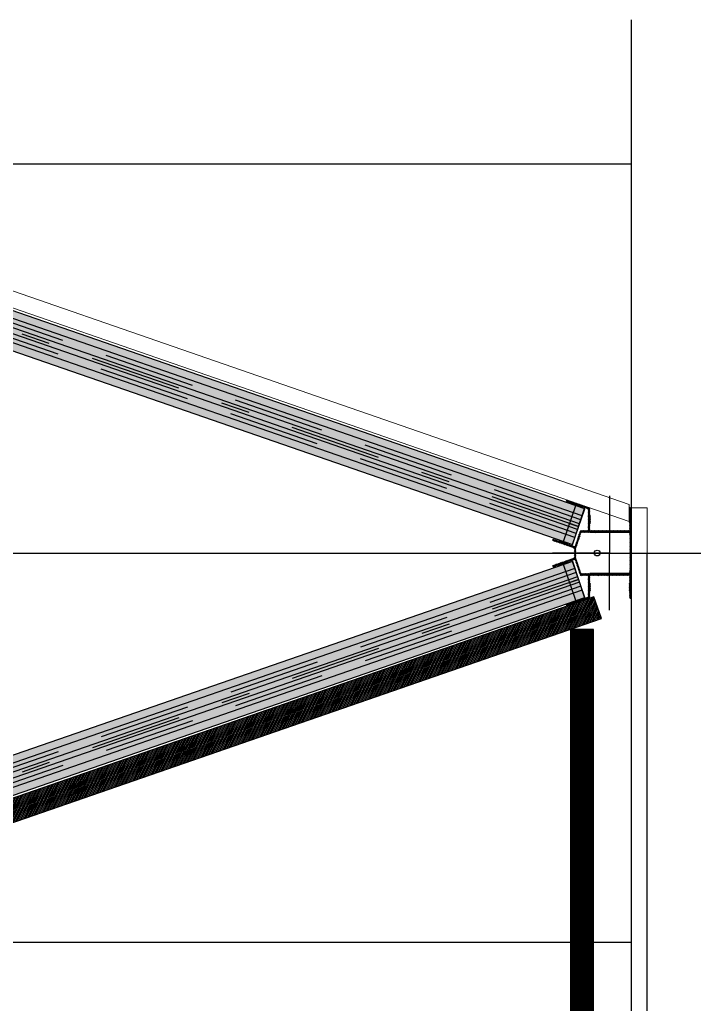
# Model space of a CAD drawing. Header units: millimetres. Extents: x 19 to 123, y 15 to 146.
# Drawn here: x 111.554 to 113.899, y 138.323 to 141.745 of the extents above; entities that cross this region are included whole.
import ezdxf
from ezdxf.enums import TextEntityAlignment as Align

# ---------------------------------------------------------------- set-up
doc = ezdxf.new("R2010")
doc.units = ezdxf.units.MM
for name, pattern in [('00 Ground$0$DASHDOT', [25.4, 12.7, -6.35, 0, -6.35]), ('00 Ground$0$DASHDOT2', [12.7, 6.35, -3.175, 0, -3.175]), ('00 Ground$0$HIDDEN', [9.525, 6.35, -3.175])]:
    doc.linetypes.add(name, pattern=pattern)
for name, color, linetype, lineweight in [('00 Ground$0$A-Panel Exterior', 3, 'Continuous', 0), ('00 Ground$0$A-Panel Interior', 6, 'Continuous', 0), ('00 Ground$0$A-Proyecciones', 252, 'Continuous', 0)]:
    doc.layers.add(name, color=color, linetype=linetype, lineweight=lineweight)
for name, color, linetype in [('00 Ground$0$A-Paneles', 7, 'Continuous'), ('00 Ground$0$E-PERFIL-ALZADO-EJES-GL1', 6, '00 Ground$0$DASHDOT'), ('00 Ground$0$E-PERFIL-ALZADO-GL1', 4, 'Continuous'), ('00 Ground$0$E-PERFIL-ALZADO-TEXTOS-GL1', 6, 'Continuous'), ('00 Ground$0$E-PERFIL-PLANTA-HXL2-EJES', 6, '00 Ground$0$DASHDOT'), ('00 Ground$0$E-PERFIL-PLANTA-HXL6', 2, 'Continuous'), ('00 Ground$0$E-PERFIL-PLANTA-HXL6-TEXTURAS', 6, 'Continuous'), ('00 Ground$0$EJES', 6, 'Continuous')]:
    doc.layers.add(name, color=color, linetype=linetype)
doc.styles.add('00 Ground$0$A10', font='arial.ttf', dxfattribs={"height": 0.1})
pattern_1 = [(45, (-13597.1444, 7821.7855), (-2.24506403, 2.24506403), [])]

# ---------------------------------------------------------------- blocks, each defined once
blk = doc.blocks.new('*U153')
at = {"true_color": 0xffffff}
h = blk.add_hatch(color=7, dxfattribs=at)
h.dxf.hatch_style = 1
h.paths.add_polyline_path([(3.8446, 0.066), (3.8446, -0.066), (0, -0.066), (0, 0.066)])
at = {"layer": '00 Ground$0$E-PERFIL-ALZADO-EJES-GL1', "color": 251, "linetype": '00 Ground$0$HIDDEN', "ltscale": 0.05}
for p, q in [((0.033, -0.066), (0.033, 0.066)), ((3.8116, -0.066), (3.8116, 0.066)), ((0, 0.025), (3.8446, 0.025)), ((0, -0.025), (3.8446, -0.025))]:
    blk.add_line(p, q, dxfattribs=at)
at = {"layer": '00 Ground$0$E-PERFIL-ALZADO-EJES-GL1', "color": 251, "linetype": '00 Ground$0$DASHDOT2', "ltscale": 0.05}
blk.add_line((0, 0), (3.8446, 0), dxfattribs=at)
at = {"layer": '00 Ground$0$E-PERFIL-ALZADO-GL1', "color": 6, "ltscale": 0.05}
for p, q in [((0, 0.04), (3.8446, 0.04)), ((0, 0.01), (3.8446, 0.01)), ((0, -0.01), (3.8446, -0.01)), ((0, -0.04), (3.8446, -0.04))]:
    blk.add_line(p, q, dxfattribs=at)
at = {"layer": '00 Ground$0$E-PERFIL-ALZADO-GL1', "ltscale": 0.05}
blk.add_lwpolyline([(3.8446, 0.066), (3.8446, -0.066), (0, -0.066), (0, 0.066)], close=True, dxfattribs=at)
at = {"layer": '00 Ground$0$E-PERFIL-ALZADO-TEXTOS-GL1', "style": '00 Ground$0$A10'}
blk.add_attdef('TIPO_BARRA', text='', height=0.1, dxfattribs=at).set_placement((1.9223, 0.1564), align=Align.MIDDLE_CENTER)
blk = doc.blocks.new('00 Ground$0$HXL61')
at = {"layer": '00 Ground$0$E-PERFIL-PLANTA-HXL6-TEXTURAS'}
h = blk.add_hatch(dxfattribs=at)
h.set_pattern_fill('ANSI31', color=256, scale=0.00061, angle=90)
h.set_pattern_definition([(135, (17.1384045, -41.9100713), (-0.00136948906, -0.00136948906), [])])
edge = h.paths.add_edge_path(flags=16)
edge.add_line((-0.0603, 0.071), (0.0603, 0.071))
edge.add_line((0.0603, 0.071), (0.0613, 0.07))
edge.add_line((0.0613, 0.07), (0.0703, 0.07))
edge.add_arc((0.0703, 0.069), 0.001, 0, 90, ccw=False)
edge.add_line((0.0713, 0.069), (0.0713, -0.0978))
edge.add_arc((0.0703, -0.0978), 0.001, -71.5651, 0, ccw=False)
edge.add_line((0.0706, -0.0987), (0.0158, -0.117))
edge.add_arc((0.0155, -0.116), 0.001, -90, -71.5651, ccw=False)
edge.add_line((0.0155, -0.117), (-0.0155, -0.117))
edge.add_arc((-0.0155, -0.116), 0.001, -108.4349, -90, ccw=False)
edge.add_line((-0.0158, -0.117), (-0.0706, -0.0987))
edge.add_arc((-0.0703, -0.0978), 0.001, 180, 251.5651, ccw=False)
edge.add_line((-0.0713, -0.0978), (-0.0713, 0.069))
edge.add_arc((-0.0703, 0.069), 0.001, 90, 180, ccw=False)
edge.add_line((-0.0703, 0.07), (-0.0613, 0.07))
edge.add_line((-0.0613, 0.07), (-0.0603, 0.071))
edge = h.paths.add_edge_path()
edge.add_line((0.1033, -0.068), (0.0793, -0.068))
edge.add_arc((0.0793, -0.067), 0.001, -180, -90, ccw=False)
edge.add_line((0.0783, -0.067), (0.0783, 0.069))
edge.add_arc((0.0793, 0.069), 0.001, 90, 180, ccw=False)
edge.add_line((0.0793, 0.07), (0.1033, 0.07))
edge.add_line((0.1033, 0.07), (0.1053, 0.068))
edge.add_line((0.1053, 0.068), (0.1313, 0.068))
edge.add_line((0.1313, 0.068), (0.1333, 0.07))
edge.add_line((0.1333, 0.07), (0.1573, 0.07))
edge.add_arc((0.1573, 0.071), 0.001, 270, 360)
edge.add_line((0.1583, 0.071), (0.1583, 0.075))
edge.add_arc((0.1573, 0.075), 0.001, 0, 90)
edge.add_line((0.1573, 0.076), (-0.1573, 0.076))
edge.add_arc((-0.1573, 0.075), 0.001, 90, 180)
edge.add_line((-0.1583, 0.075), (-0.1583, 0.071))
edge.add_arc((-0.1573, 0.071), 0.001, 180, 270)
edge.add_line((-0.1573, 0.07), (-0.1333, 0.07))
edge.add_line((-0.1333, 0.07), (-0.1313, 0.068))
edge.add_line((-0.1313, 0.068), (-0.1053, 0.068))
edge.add_line((-0.1053, 0.068), (-0.1033, 0.07))
edge.add_line((-0.1033, 0.07), (-0.0793, 0.07))
edge.add_arc((-0.0793, 0.069), 0.001, 0, 90, ccw=False)
edge.add_line((-0.0783, 0.069), (-0.0783, -0.067))
edge.add_arc((-0.0793, -0.067), 0.001, -90, 0, ccw=False)
edge.add_line((-0.0793, -0.068), (-0.1033, -0.068))
edge.add_line((-0.1033, -0.068), (-0.1053, -0.066))
edge.add_line((-0.1053, -0.066), (-0.1313, -0.066))
edge.add_line((-0.1313, -0.066), (-0.1333, -0.068))
edge.add_line((-0.1333, -0.068), (-0.157, -0.068))
edge.add_line((-0.157, -0.068), (-0.1848, -0.1483))
edge.add_arc((-0.1839, -0.1486), 0.001, 160.9002, 250.9002)
edge.add_line((-0.1842, -0.1495), (-0.1804, -0.1509))
edge.add_arc((-0.1801, -0.1499), 0.001, 250.9002, 340.9002)
edge.add_line((-0.1792, -0.1502), (-0.1713, -0.1276))
edge.add_line((-0.1713, -0.1276), (-0.1688, -0.1263))
edge.add_line((-0.1688, -0.1263), (-0.1603, -0.1018))
edge.add_line((-0.1603, -0.1018), (-0.1615, -0.0992))
edge.add_line((-0.1615, -0.0992), (-0.1528, -0.074))
edge.add_line((-0.1528, -0.074), (-0.0793, -0.074))
edge.add_arc((-0.0793, -0.075), 0.001, 0, 90, ccw=False)
edge.add_line((-0.0783, -0.075), (-0.0783, -0.1007))
edge.add_arc((-0.0773, -0.1007), 0.001, 180, 251.5651)
edge.add_line((-0.0776, -0.1017), (-0.0236, -0.1197))
edge.add_arc((-0.0239, -0.1206), 0.001, -19.0998, 71.5651, ccw=False)
edge.add_line((-0.023, -0.1209), (-0.0311, -0.1444))
edge.add_line((-0.0311, -0.1444), (-0.0336, -0.1456))
edge.add_line((-0.0336, -0.1456), (-0.0421, -0.1702))
edge.add_line((-0.0421, -0.1702), (-0.0409, -0.1727))
edge.add_line((-0.0409, -0.1727), (-0.0488, -0.1954))
edge.add_arc((-0.0478, -0.1957), 0.001, 160.9002, 250.9002)
edge.add_line((-0.0481, -0.1967), (-0.0444, -0.198))
edge.add_arc((-0.044, -0.197), 0.001, 250.9002, 340.9002)
edge.add_line((-0.0431, -0.1974), (-0.0172, -0.1227))
edge.add_arc((-0.0163, -0.123), 0.001, 90, 160.9002, ccw=False)
edge.add_line((-0.0163, -0.122), (0.0163, -0.122))
edge.add_arc((0.0163, -0.123), 0.001, 19.0998, 90, ccw=False)
edge.add_line((0.0172, -0.1227), (0.0431, -0.1974))
edge.add_arc((0.044, -0.197), 0.001, 199.0998, 289.0998)
edge.add_line((0.0444, -0.198), (0.0481, -0.1967))
edge.add_arc((0.0478, -0.1957), 0.001, -70.9002, 19.0998)
edge.add_line((0.0488, -0.1954), (0.0409, -0.1727))
edge.add_line((0.0409, -0.1727), (0.0421, -0.1702))
edge.add_line((0.0421, -0.1702), (0.0336, -0.1456))
edge.add_line((0.0336, -0.1456), (0.0311, -0.1444))
edge.add_line((0.0311, -0.1444), (0.023, -0.1209))
edge.add_arc((0.0239, -0.1206), 0.001, 108.4349, 199.0998, ccw=False)
edge.add_line((0.0236, -0.1197), (0.0776, -0.1017))
edge.add_arc((0.0773, -0.1007), 0.001, -71.5651, 0)
edge.add_line((0.0783, -0.1007), (0.0783, -0.075))
edge.add_arc((0.0793, -0.075), 0.001, 90, 180, ccw=False)
edge.add_line((0.0793, -0.074), (0.1528, -0.074))
edge.add_line((0.1528, -0.074), (0.1615, -0.0992))
edge.add_line((0.1615, -0.0992), (0.1603, -0.1018))
edge.add_line((0.1603, -0.1018), (0.1688, -0.1263))
edge.add_line((0.1688, -0.1263), (0.1713, -0.1276))
edge.add_line((0.1713, -0.1276), (0.1792, -0.1502))
edge.add_arc((0.1801, -0.1499), 0.001, 199.0998, 289.0998)
edge.add_line((0.1804, -0.1509), (0.1842, -0.1495))
edge.add_arc((0.1839, -0.1486), 0.001, -70.9002, 19.0998)
edge.add_line((0.1848, -0.1483), (0.157, -0.068))
edge.add_line((0.157, -0.068), (0.1333, -0.068))
edge.add_line((0.1333, -0.068), (0.1313, -0.066))
edge.add_line((0.1313, -0.066), (0.1053, -0.066))
edge.add_line((0.1053, -0.066), (0.1033, -0.068))
at = {"layer": '00 Ground$0$E-PERFIL-PLANTA-HXL2-EJES', "ltscale": 0.05}
for p, q in [((0, 0), (0, 0.098)), ((0, -0.2166), (0, 0.0978)), ((-0.1985, 0), (0, 0)), ((0, 0), (0, -0.1985)), ((0.1985, 0), (0, 0))]:
    blk.add_line(p, q, dxfattribs=at)
at = {"layer": '00 Ground$0$EJES', "color": 240, "true_color": 0xed1f24}
blk.add_circle((0, -0.0427), 0.01, dxfattribs=at)
at = {"layer": 'Defpoints'}
for p, q in [((-0.0717, 0.068), (-0.0717, -0.068)), ((0.0717, 0.068), (0.0717, -0.068)), ((-0.0282, -0.1287), (-0.1553, -0.0863)), ((0.0282, -0.1287), (0.1553, -0.0863)), ((-0.1035, -0.1428), (-0.0917, -0.1075)), ((0.1035, -0.1428), (0.0917, -0.1075))]:
    blk.add_line(p, q, dxfattribs=at)
blk = doc.blocks.new('00 Ground$0$Pata Arco')
at = {"layer": 'Defpoints'}
for p, q in [((-4.0978, 1.8535), (-4.0978, -1.8535)), ((2.7291, 1.3527), (-4.0978, 1.3527)), ((0, 0), (-13.3283, 0)), ((2.7291, -1.3527), (-4.0978, -1.3527))]:
    blk.add_line(p, q, dxfattribs=at)
at = {"xscale": -1}
for p, rotation in [((-3.9143, 0.0917), 199.0945065458419), ((-3.9143, -0.0917), 160.9054899261241)]:
    blk.add_blockref('*U153', p, dxfattribs=dict(at, rotation=rotation))
at = {"layer": '00 Ground$0$E-PERFIL-PLANTA-HXL6', "rotation": 90}
blk.add_blockref('00 Ground$0$HXL61', (-4.0218, 0), dxfattribs=at)
blk = doc.blocks.new('*U198')
at = {"layer": '00 Ground$0$A-Proyecciones', "rotation": 180}
blk.add_blockref('00 Ground$0$Pata Arco', (35.9822, 0), dxfattribs=at)
blk = doc.blocks.new('*U197')
at = {"layer": '00 Ground$0$A-Proyecciones', "color": 0, "linetype": 'ByBlock', "lineweight": -2}
blk.add_blockref('*U198', (0, 73), dxfattribs=at)
blk = doc.blocks.new('*U112')
h = blk.add_hatch()
h.set_pattern_fill('ANSI31', color=250)
h.set_pattern_definition(pattern_1)
h.paths.add_polyline_path([(0, 0), (3901.7, 0), (3901.7, 80), (0, 80)])
at = {"layer": '00 Ground$0$A-Paneles', "color": 4}
blk.add_lwpolyline([(0, 0), (3901.7, 0), (3901.7, 80), (0, 80)], close=True, dxfattribs=at)
blk = doc.blocks.new('*U145')
h = blk.add_hatch()
h.set_pattern_fill('ANSI31', color=250)
h.set_pattern_definition(pattern_1)
h.paths.add_polyline_path([(0, 0), (17747.2, 0), (17747.2, 80), (0, 80)])
at = {"layer": '00 Ground$0$A-Paneles', "color": 4}
blk.add_lwpolyline([(0, 0), (17747.2, 0), (17747.2, 80), (0, 80)], close=True, dxfattribs=at)

msp = doc.modelspace()

# ---------------------------------------------------------------- linework, layer by layer
msp.add_lwpolyline([(113.7348, 139.8913), (121.148, 139.8913), (121.148, 85.1413), (113.7348, 85.1413)], close=True)
at = {"layer": '00 Ground$0$A-Panel Exterior'}
for points in [[(113.6718, 140.0011), (109.8868, 141.312), (109.8868, 141.3712), (113.6718, 140.0594)], [(113.6798, 73.0823), (113.7348, 73.0823), (113.7348, 140.0486), (113.6798, 140.0486)]]:
    msp.add_lwpolyline(points, close=True, dxfattribs=at)

# ---------------------------------------------------------------- block references
at = {"layer": '00 Ground$0$A-Panel Interior', "xscale": 0.001, "yscale": 0.001, "zscale": 0.001}
for name, p, rotation in [('*U112', (109.8892, 138.3858), 19.11483823330223), ('*U145', (113.4678, 139.6261), 270)]:
    msp.add_blockref(name, p, dxfattribs=dict(at, rotation=rotation))
at = {"layer": '00 Ground$0$A-Proyecciones'}
msp.add_blockref('*U197', (73.5998, 66.8913), dxfattribs=at)

doc.saveas('drawing.dxf')
